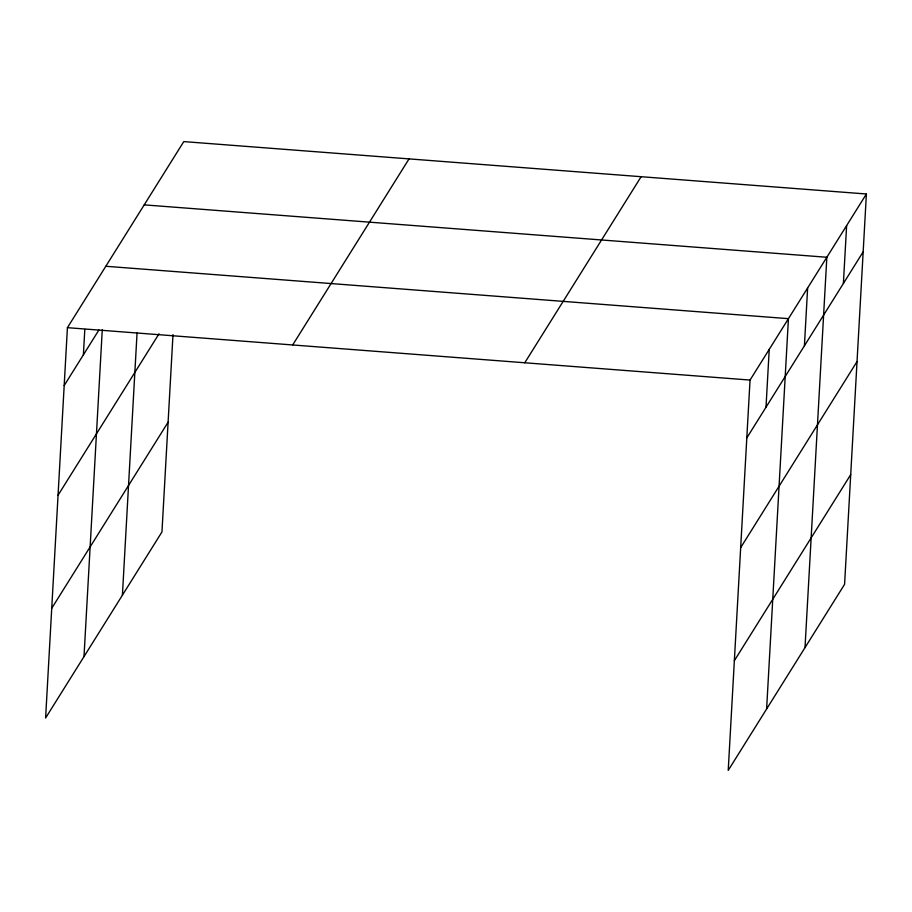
<?xml version="1.0" encoding="UTF-8"?>
<svg xmlns="http://www.w3.org/2000/svg" width="912" height="912" viewBox="0 0 912 912"><rect width="100%" height="100%" fill="white"/><g stroke="black" fill="none" stroke-linecap="round" stroke-linejoin="round"><path stroke-width="1.37" d="M866.4 193.994L750.04 380.065L728.221 770.401L844.58 584.33L866.4 193.994L183.779 141.599L67.42 327.67L45.6 718.006L161.96 531.935L172.995 334.613M83.391 354.825L84.805 329.426M83.995 656.606L102.269 329.756M122.402 595.194L137.051 333.051M766 407.219L769.238 349.364M766.616 709L788.435 318.664L105.826 266.27M804.407 345.819L807.633 287.964M805.011 647.588L826.842 257.264L144.221 204.869M843.383 283.484L846.621 225.629M64.193 385.525L98.895 330.03M58.049 495.25L159.03 333.781M51.733 608.293L168.093 422.222M292.684 344.964L409.043 158.893M524.776 362.771L641.136 176.7M746.803 437.931L863.162 251.849M740.669 547.645L857.029 361.574M734.354 660.687L850.714 474.616M67.42 327.67L750.04 380.065"/></g></svg>
